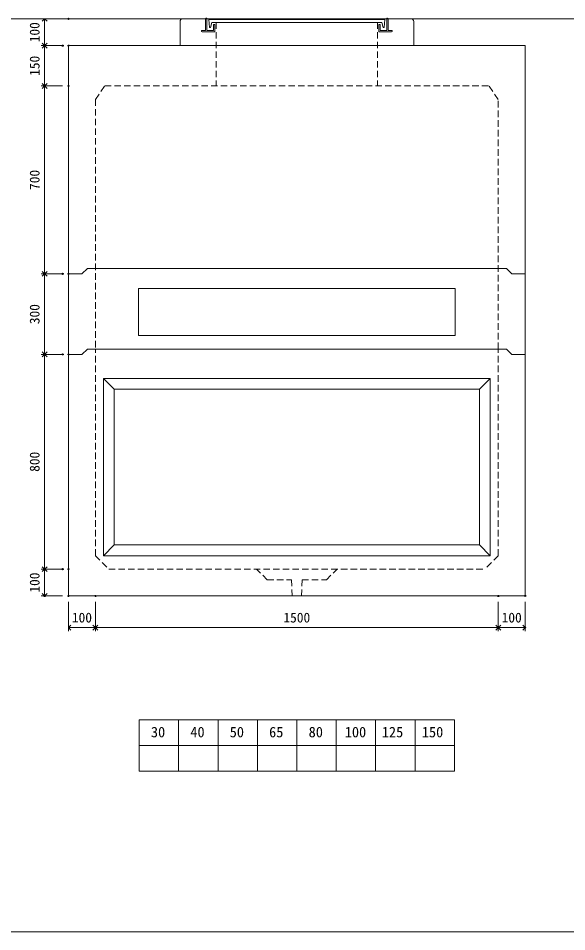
# Model space of a CAD drawing. Units: millimetres, scale not verified. Extents: x -6420 to 6420, y -3053 to 3053.
# Drawn here: x 2323 to 4365, y -2658 to 745 of the extents above; entities that cross this region are included whole.
import ezdxf
from ezdxf.enums import TextEntityAlignment as Align

# ---------------------------------------------------------------- set-up
doc = ezdxf.new("R2010")
doc.units = ezdxf.units.MM
doc.header["$LTSCALE"] = 20
doc.header["$PDMODE"] = 32
doc.header["$PDSIZE"] = 4
for name, pattern in [('DASHED1', [1.8, 1.2, -0.6]), ('USER2', [50.8, 31.75, -6.35, 6.35, -6.35]), ('USER5', [3.185, 0.01, -3.175])]:
    doc.linetypes.add(name, pattern=pattern)
doc.layers.add('0-1_Defpoints', color=7, linetype='Continuous')
for name, color, linetype, lineweight in [('0-2_waku', 7, 'Continuous', 18), ('0-3_gaikei', 7, 'Continuous', 18), ('0-4_kakure', 7, 'DASHED1', 5), ('0-5_sunpou', 7, 'Continuous', 5), ('0-8_uchigawa', 6, 'Continuous', 18), ('0-A_futa', 3, 'Continuous', 18), ('0-B_GL', 4, 'Continuous', 18), ('0-D_文字１', 7, 'Continuous', 18), ('1-2_uchigawa2', 6, 'USER2', 18)]:
    doc.layers.add(name, color=color, linetype=linetype, lineweight=lineweight)
doc.styles.add('ＭＳ ゴシック', font='')
doc.styles.get('ＭＳ ゴシック').set_extended_font_data('MS Gothic')

# ---------------------------------------------------------------- blocks, each defined once
blk = doc.blocks.new('A$C13530FD9')
at = {"layer": '0-3_gaikei'}
for p, q in [((0, 0), (0, 90)), ((10, 100), (95, 100)), ((775, 100), (860, 100)), ((870, 0), (870, 90))]:
    blk.add_line(p, q, dxfattribs=at)
for centre, radius, start, end in [((9.42, 90.58), 9.44, 86.47383, 183.52617), ((860.33, 90.33), 9.68, 358.04251, 91.95749), ((860, 90), 10, 0, 10)]:
    blk.add_arc(centre, radius, start, end, dxfattribs=at)
at = {"layer": '0-4_kakure', "linetype": 'USER5', "lineweight": 18}
for p, q in [((135, 0), (135, 86.5)), ((735, 0), (735, 86.5))]:
    blk.add_line(p, q, dxfattribs=at)
at = {"layer": '0-A_futa'}
for p, q in [((95, 100), (95, 57)), ((97, 102), (100, 102)), ((100, 102), (100, 57)), ((107.81, 97.5), (762.14, 97.5)), ((107.81, 97.5), (110.3, 67.5)), ((118.33, 86.5), (114.01, 67.5)), ((118.33, 86.5), (751.67, 86.5)), ((125, 77), (125, 57)), ((127, 79), (128, 79)), ((130, 77), (130, 52)), ((740, 77), (740, 52)), ((743, 79), (742, 79)), ((745, 77), (745, 57)), ((751.67, 86.5), (755.99, 67.5)), ((762.14, 97.5), (759.89, 67.5)), ((770, 102), (773, 102)), ((770, 102), (770, 57)), ((775, 100), (775, 57)), ((80, 55), (80, 54)), ((82, 57), (95, 57)), ((130, 52), (82, 52)), ((100, 57), (125, 57)), ((110.3, 67.5), (114.01, 67.5)), ((740, 52), (788, 52)), ((770, 57), (745, 57)), ((759.89, 67.5), (755.99, 67.5)), ((788, 57), (775, 57)), ((790, 55), (790, 54))]:
    blk.add_line(p, q, dxfattribs=at)
for centre, start, end in [((97, 100), 90, 180), ((127, 77), 90, 180), ((128, 77), 0, 90), ((742, 77), 90, 180), ((743, 77), 0, 90), ((773, 100), 0, 90), ((82, 55), 90, 180), ((82, 54), 180, 270), ((788, 55), 0, 90), ((788, 54), 270, 0)]:
    blk.add_arc(centre, 2, start, end, dxfattribs=at)
blk = doc.blocks.new('_Open90')
at = {"layer": '0-5_sunpou'}
blk.add_line((0, 0), (-1, 0), dxfattribs=at)
blk.add_lwpolyline([(-0.5, 0.5), (0, 0), (-0.5, -0.5)], dxfattribs=at)
blk = doc.blocks.new('D66')
at = {"layer": '0-1_Defpoints'}
for p in [(5093.24, 3327.42), (5004.21, 3227.42), (5093.24, 3227.42)]:
    blk.add_point(p, dxfattribs=at)
at = {"layer": '0-5_sunpou'}
for p, q in [((5071.24, 3327.42), (4991.21, 3327.42)), ((5004.21, 3309.42), (5004.21, 3245.42)), ((5071.24, 3227.42), (4991.21, 3227.42))]:
    blk.add_line(p, q, dxfattribs=at)
at = {"layer": '0-5_sunpou', "xscale": 18, "yscale": 18}
for p, rotation in [((5004.21, 3327.42), 90), ((5004.21, 3227.42), 270)]:
    blk.add_blockref('_Open90', p, dxfattribs=dict(at, rotation=rotation))
at = {"layer": '0-5_sunpou', "style": 'ＭＳ ゴシック'}
blk.add_text('100', height=36.66, rotation=90, dxfattribs=at).set_placement((4996.21, 3239.92), align=Align.BOTTOM_LEFT)
blk = doc.blocks.new('D67')
at = {"layer": '0-1_Defpoints'}
for p in [(5071.24, 3227.42), (5004.21, 3077.42), (5093.24, 3077.42)]:
    blk.add_point(p, dxfattribs=at)
at = {"layer": '0-5_sunpou'}
for p, q in [((5049.24, 3227.42), (4991.21, 3227.42)), ((5004.21, 3209.42), (5004.21, 3095.42)), ((5071.24, 3077.42), (4991.21, 3077.42))]:
    blk.add_line(p, q, dxfattribs=at)
at = {"layer": '0-5_sunpou', "xscale": 18, "yscale": 18}
for p, rotation in [((5004.21, 3227.42), 90), ((5004.21, 3077.42), 270)]:
    blk.add_blockref('_Open90', p, dxfattribs=dict(at, rotation=rotation))
at = {"layer": '0-5_sunpou', "style": 'ＭＳ ゴシック'}
blk.add_text('150', height=36.66, rotation=90, dxfattribs=at).set_placement((4996.21, 3114.92), align=Align.BOTTOM_LEFT)
blk = doc.blocks.new('D68')
at = {"layer": '0-1_Defpoints'}
for p in [(5093.24, 3077.42), (5004.21, 2377.42), (5093.24, 2377.42)]:
    blk.add_point(p, dxfattribs=at)
at = {"layer": '0-5_sunpou'}
for p, q in [((5071.24, 3077.42), (4991.21, 3077.42)), ((5004.21, 3059.42), (5004.21, 2395.42)), ((5071.24, 2377.42), (4991.21, 2377.42))]:
    blk.add_line(p, q, dxfattribs=at)
at = {"layer": '0-5_sunpou', "xscale": 18, "yscale": 18}
for p, rotation in [((5004.21, 3077.42), 90), ((5004.21, 2377.42), 270)]:
    blk.add_blockref('_Open90', p, dxfattribs=dict(at, rotation=rotation))
at = {"layer": '0-5_sunpou', "style": 'ＭＳ ゴシック'}
blk.add_text('700', height=36.66, rotation=90, dxfattribs=at).set_placement((4996.21, 2689.92), align=Align.BOTTOM_LEFT)
blk = doc.blocks.new('D74')
at = {"layer": '0-1_Defpoints'}
for p in [(5071.24, 2377.42), (5004.21, 2077.42), (5071.24, 2077.42)]:
    blk.add_point(p, dxfattribs=at)
at = {"layer": '0-5_sunpou'}
for p, q in [((5049.24, 2377.42), (4991.21, 2377.42)), ((5004.21, 2359.42), (5004.21, 2095.42)), ((5049.24, 2077.42), (4991.21, 2077.42))]:
    blk.add_line(p, q, dxfattribs=at)
at = {"layer": '0-5_sunpou', "xscale": 18, "yscale": 18}
for p, rotation in [((5004.21, 2377.42), 90), ((5004.21, 2077.42), 270)]:
    blk.add_blockref('_Open90', p, dxfattribs=dict(at, rotation=rotation))
at = {"layer": '0-5_sunpou', "style": 'ＭＳ ゴシック'}
blk.add_text('300', height=36.66, rotation=90, dxfattribs=at).set_placement((4996.21, 2189.92), align=Align.BOTTOM_LEFT)
blk = doc.blocks.new('D45')
at = {"layer": '0-1_Defpoints'}
for p in [(5093.24, 2077.42), (5004.21, 1277.42), (5093.24, 1277.42)]:
    blk.add_point(p, dxfattribs=at)
at = {"layer": '0-5_sunpou'}
for p, q in [((5071.24, 2077.42), (4991.21, 2077.42)), ((5004.21, 2059.42), (5004.21, 1295.42)), ((5071.24, 1277.42), (4991.21, 1277.42))]:
    blk.add_line(p, q, dxfattribs=at)
at = {"layer": '0-5_sunpou', "xscale": 18, "yscale": 18}
for p, rotation in [((5004.21, 2077.42), 90), ((5004.21, 1277.42), 270)]:
    blk.add_blockref('_Open90', p, dxfattribs=dict(at, rotation=rotation))
at = {"layer": '0-5_sunpou', "style": 'ＭＳ ゴシック'}
blk.add_text('800', height=36.66, rotation=90, dxfattribs=at).set_placement((4996.21, 1639.92), align=Align.BOTTOM_LEFT)
blk = doc.blocks.new('D46')
at = {"layer": '0-1_Defpoints'}
for p in [(5071.24, 1277.42), (5004.21, 1177.42), (5093.24, 1177.42)]:
    blk.add_point(p, dxfattribs=at)
at = {"layer": '0-5_sunpou'}
for p, q in [((5049.24, 1277.42), (4991.21, 1277.42)), ((5004.21, 1259.42), (5004.21, 1195.42)), ((5071.24, 1177.42), (4991.21, 1177.42))]:
    blk.add_line(p, q, dxfattribs=at)
at = {"layer": '0-5_sunpou', "xscale": 18, "yscale": 18}
for p, rotation in [((5004.21, 1277.42), 90), ((5004.21, 1177.42), 270)]:
    blk.add_blockref('_Open90', p, dxfattribs=dict(at, rotation=rotation))
at = {"layer": '0-5_sunpou', "style": 'ＭＳ ゴシック'}
blk.add_text('100', height=36.66, rotation=90, dxfattribs=at).set_placement((4996.21, 1189.92), align=Align.BOTTOM_LEFT)
blk = doc.blocks.new('D47')
at = {"layer": '0-1_Defpoints'}
for p in [(5093.24, 1177.42), (5193.24, 1177.42), (5193.24, 1059.71)]:
    blk.add_point(p, dxfattribs=at)
at = {"layer": '0-5_sunpou'}
for p, q in [((5093.24, 1155.42), (5093.24, 1046.71)), ((5193.24, 1155.42), (5193.24, 1046.71)), ((5111.24, 1059.71), (5175.24, 1059.71))]:
    blk.add_line(p, q, dxfattribs=at)
at = {"layer": '0-5_sunpou', "xscale": 18, "yscale": 18, "rotation": 180}
blk.add_blockref('_Open90', (5093.24, 1059.71), dxfattribs=at)
at = {"layer": '0-5_sunpou', "xscale": 18, "yscale": 18}
blk.add_blockref('_Open90', (5193.24, 1059.71), dxfattribs=at)
at = {"layer": '0-5_sunpou', "style": 'ＭＳ ゴシック'}
blk.add_text('100', height=36.66, dxfattribs=at).set_placement((5105.74, 1067.71), align=Align.BOTTOM_LEFT)
blk = doc.blocks.new('D48')
at = {"layer": '0-1_Defpoints'}
for p in [(5193.24, 1177.42), (6693.24, 1177.42), (6693.24, 1059.71)]:
    blk.add_point(p, dxfattribs=at)
at = {"layer": '0-5_sunpou'}
for p, q in [((5193.24, 1155.42), (5193.24, 1046.71)), ((6693.24, 1155.42), (6693.24, 1046.71)), ((5211.24, 1059.71), (6675.24, 1059.71))]:
    blk.add_line(p, q, dxfattribs=at)
at = {"layer": '0-5_sunpou', "xscale": 18, "yscale": 18, "rotation": 180}
blk.add_blockref('_Open90', (5193.24, 1059.71), dxfattribs=at)
at = {"layer": '0-5_sunpou', "xscale": 18, "yscale": 18}
blk.add_blockref('_Open90', (6693.24, 1059.71), dxfattribs=at)
at = {"layer": '0-5_sunpou', "style": 'ＭＳ ゴシック'}
blk.add_text('1500', height=36.66, dxfattribs=at).set_placement((5893.24, 1067.71), align=Align.BOTTOM_LEFT)
blk = doc.blocks.new('D49')
at = {"layer": '0-1_Defpoints'}
for p in [(6693.24, 1177.42), (6793.24, 1177.42), (6793.24, 1059.71)]:
    blk.add_point(p, dxfattribs=at)
at = {"layer": '0-5_sunpou'}
for p, q in [((6693.24, 1155.42), (6693.24, 1046.71)), ((6793.24, 1155.42), (6793.24, 1046.71)), ((6711.24, 1059.71), (6775.24, 1059.71))]:
    blk.add_line(p, q, dxfattribs=at)
at = {"layer": '0-5_sunpou', "xscale": 18, "yscale": 18, "rotation": 180}
blk.add_blockref('_Open90', (6693.24, 1059.71), dxfattribs=at)
at = {"layer": '0-5_sunpou', "xscale": 18, "yscale": 18}
blk.add_blockref('_Open90', (6793.24, 1059.71), dxfattribs=at)
at = {"layer": '0-5_sunpou', "style": 'ＭＳ ゴシック'}
blk.add_text('100', height=36.66, dxfattribs=at).set_placement((6705.74, 1067.71), align=Align.BOTTOM_LEFT)

msp = doc.modelspace()

# ---------------------------------------------------------------- linework, layer by layer
at = {"layer": '0-2_waku'}
for p, q in [((2773.17, -1868.4), (2773.17, -2060.4)), ((2773.17, -1868.4), (2773.17, -2060.4)), ((2773.17, -1868.4), (2773.17, -2060.4)), ((2773.17, -1868.4), (2773.17, -2060.4)), ((2773.17, -1868.4), (3946.5, -1868.4)), ((2919.84, -1868.4), (2919.84, -2060.4)), ((3066.5, -1868.4), (3066.5, -2060.4)), ((3066.5, -1868.4), (3066.5, -2060.4)), ((3213.17, -1868.4), (3213.17, -2060.4)), ((3359.84, -1868.4), (3359.84, -2060.4)), ((3506.5, -1868.4), (3506.5, -2060.4)), ((3653.17, -1868.4), (3653.17, -2060.4)), ((3799.84, -1868.4), (3799.84, -2060.4)), ((3946.5, -1868.4), (3946.5, -2060.4)), ((2773.17, -1964.4), (3946.5, -1964.4)), ((2773.17, -2060.4), (3946.5, -2060.4)), ((-1740.16, -2657.99), (6419.84, -2657.99))]:
    msp.add_line(p, q, dxfattribs=at)
at = {"layer": '0-3_gaikei'}
for p, q in [((2509.84, 642.6), (4209.84, 642.6)), ((2509.84, 642.6), (2509.84, -507.4)), ((4209.84, 642.6), (4209.84, -507.4)), ((2579.84, -187.4), (2559.84, -207.4)), ((2579.84, -187.4), (4139.84, -187.4)), ((4139.84, -187.4), (4159.84, -207.4)), ((2509.84, -207.4), (2559.84, -207.4)), ((2509.84, -207.4), (2559.84, -207.4)), ((4159.84, -207.4), (4209.84, -207.4)), ((2509.84, -507.4), (2559.84, -507.4)), ((2509.84, -507.4), (2559.84, -507.4)), ((2509.84, -507.4), (2559.84, -507.4)), ((2509.84, -507.4), (2559.84, -507.4)), ((2509.84, -507.4), (2559.84, -507.4)), ((2509.84, -507.4), (2559.84, -507.4)), ((2509.84, -507.4), (2559.84, -507.4)), ((2509.84, -507.4), (2559.84, -507.4)), ((2509.84, -507.4), (2509.84, -1407.4)), ((2509.84, -507.4), (2559.84, -507.4)), ((2509.84, -507.4), (2559.84, -507.4)), ((2509.84, -507.4), (2559.84, -507.4)), ((2509.84, -507.4), (2559.84, -507.4)), ((2509.84, -507.4), (2559.84, -507.4)), ((2509.84, -507.4), (2559.84, -507.4)), ((2509.84, -507.4), (2559.84, -507.4)), ((2509.84, -507.4), (2559.84, -507.4)), ((2509.84, -507.4), (2559.84, -507.4)), ((2509.84, -507.4), (2559.84, -507.4)), ((2509.84, -507.4), (2559.84, -507.4)), ((2509.84, -507.4), (2559.84, -507.4)), ((2509.84, -507.4), (2559.84, -507.4)), ((2579.84, -487.4), (2559.84, -507.4)), ((2579.84, -487.4), (2559.84, -507.4)), ((2579.84, -487.4), (2559.84, -507.4)), ((2579.84, -487.4), (2559.84, -507.4)), ((2579.84, -487.4), (2559.84, -507.4)), ((2579.84, -487.4), (2559.84, -507.4)), ((2579.84, -487.4), (2559.84, -507.4)), ((2579.84, -487.4), (2559.84, -507.4)), ((2579.84, -487.4), (2559.84, -507.4)), ((2579.84, -487.4), (2559.84, -507.4)), ((2579.84, -487.4), (2559.84, -507.4)), ((2579.84, -487.4), (2559.84, -507.4)), ((2579.84, -487.4), (2559.84, -507.4)), ((2579.84, -487.4), (2559.84, -507.4)), ((2579.84, -487.4), (2559.84, -507.4)), ((2579.84, -487.4), (2559.84, -507.4)), ((2579.84, -487.4), (2559.84, -507.4)), ((2579.84, -487.4), (2559.84, -507.4)), ((2579.84, -487.4), (2559.84, -507.4)), ((2579.84, -487.4), (2559.84, -507.4)), ((2579.84, -487.4), (2559.84, -507.4)), ((2579.84, -487.4), (4139.84, -487.4)), ((2579.84, -487.4), (4139.84, -487.4)), ((2579.84, -487.4), (4139.84, -487.4)), ((2579.84, -487.4), (4139.84, -487.4)), ((2579.84, -487.4), (4139.84, -487.4)), ((2579.84, -487.4), (4139.84, -487.4)), ((2579.84, -487.4), (4139.84, -487.4)), ((2579.84, -487.4), (4139.84, -487.4)), ((2579.84, -487.4), (4139.84, -487.4)), ((2579.84, -487.4), (4139.84, -487.4)), ((2579.84, -487.4), (4139.84, -487.4)), ((2579.84, -487.4), (4139.84, -487.4)), ((2579.84, -487.4), (4139.84, -487.4)), ((2579.84, -487.4), (4139.84, -487.4)), ((2579.84, -487.4), (4139.84, -487.4)), ((2579.84, -487.4), (4139.84, -487.4)), ((2579.84, -487.4), (4139.84, -487.4)), ((2579.84, -487.4), (4139.84, -487.4)), ((2579.84, -487.4), (4139.84, -487.4)), ((2579.84, -487.4), (4139.84, -487.4)), ((2579.84, -487.4), (4139.84, -487.4)), ((4139.84, -487.4), (4159.84, -507.4)), ((4139.84, -487.4), (4159.84, -507.4)), ((4139.84, -487.4), (4159.84, -507.4)), ((4139.84, -487.4), (4159.84, -507.4)), ((4139.84, -487.4), (4159.84, -507.4)), ((4139.84, -487.4), (4159.84, -507.4)), ((4139.84, -487.4), (4159.84, -507.4)), ((4139.84, -487.4), (4159.84, -507.4)), ((4139.84, -487.4), (4159.84, -507.4)), ((4139.84, -487.4), (4159.84, -507.4)), ((4139.84, -487.4), (4159.84, -507.4)), ((4139.84, -487.4), (4159.84, -507.4)), ((4139.84, -487.4), (4159.84, -507.4)), ((4139.84, -487.4), (4159.84, -507.4)), ((4139.84, -487.4), (4159.84, -507.4)), ((4139.84, -487.4), (4159.84, -507.4)), ((4139.84, -487.4), (4159.84, -507.4)), ((4139.84, -487.4), (4159.84, -507.4)), ((4139.84, -487.4), (4159.84, -507.4)), ((4139.84, -487.4), (4159.84, -507.4)), ((4139.84, -487.4), (4159.84, -507.4)), ((4159.84, -507.4), (4209.84, -507.4)), ((4159.84, -507.4), (4209.84, -507.4)), ((4159.84, -507.4), (4209.84, -507.4)), ((4159.84, -507.4), (4209.84, -507.4)), ((4159.84, -507.4), (4209.84, -507.4)), ((4159.84, -507.4), (4209.84, -507.4)), ((4159.84, -507.4), (4209.84, -507.4)), ((4159.84, -507.4), (4209.84, -507.4)), ((4159.84, -507.4), (4209.84, -507.4)), ((4159.84, -507.4), (4209.84, -507.4)), ((4159.84, -507.4), (4209.84, -507.4)), ((4159.84, -507.4), (4209.84, -507.4)), ((4159.84, -507.4), (4209.84, -507.4)), ((4159.84, -507.4), (4209.84, -507.4)), ((4159.84, -507.4), (4209.84, -507.4)), ((4159.84, -507.4), (4209.84, -507.4)), ((4159.84, -507.4), (4209.84, -507.4)), ((4159.84, -507.4), (4209.84, -507.4)), ((4159.84, -507.4), (4209.84, -507.4)), ((4159.84, -507.4), (4209.84, -507.4)), ((4159.84, -507.4), (4209.84, -507.4)), ((4209.84, -1407.4), (4209.84, -507.4)), ((2509.84, -1407.4), (4209.84, -1407.4))]:
    msp.add_line(p, q, dxfattribs=at)
at = {"layer": '0-4_kakure'}
for p, q in [((3059.84, 729.1), (3059.84, 492.6)), ((3659.84, 729.1), (3659.84, 492.6)), ((2609.84, 442.6), (2644.84, 492.6)), ((2644.84, 492.6), (4074.84, 492.6)), ((4109.84, 442.6), (4074.84, 492.6)), ((2609.84, 442.6), (2609.84, -487.4)), ((4109.84, -487.4), (4109.84, 442.6)), ((2609.84, -1257.4), (2609.84, -487.4)), ((4109.84, -1257.4), (4109.84, -487.4)), ((2609.84, -1257.4), (2659.84, -1307.4)), ((4109.84, -1257.4), (4059.84, -1307.4)), ((2659.84, -1307.4), (4059.84, -1307.4)), ((3249.84, -1347.4), (3209.84, -1307.4)), ((3249.84, -1347.4), (3339.84, -1347.4)), ((3339.84, -1347.4), (3342.34, -1407.4)), ((3379.84, -1347.4), (3377.34, -1407.4))]:
    msp.add_line(p, q, dxfattribs=at)
msp.add_lwpolyline([(3379.84, -1347.4), (3469.84, -1347.4), (3509.84, -1307.4)], dxfattribs=at)
at = {"layer": '0-8_uchigawa'}
for p, q in [((2639.84, -597.4), (3359.84, -597.4)), ((2639.84, -597.4), (2639.84, -1257.4)), ((2679.84, -637.4), (2639.84, -597.4)), ((4079.84, -597.4), (3359.84, -597.4)), ((4039.84, -637.4), (4079.84, -597.4)), ((4079.84, -597.4), (4079.84, -1257.4)), ((4079.84, -597.4), (4079.84, -1257.4)), ((2679.84, -637.4), (2679.84, -1217.4)), ((2679.84, -637.4), (3359.84, -637.4)), ((2679.84, -637.4), (3359.84, -637.4)), ((4039.84, -637.4), (3359.84, -637.4)), ((4039.84, -637.4), (4039.84, -1217.4)), ((2679.84, -1217.4), (2639.84, -1257.4)), ((2679.84, -1217.4), (3359.84, -1217.4)), ((2639.84, -1257.4), (3359.84, -1257.4)), ((3360.53, -1258.09), (4079.84, -1257.4))]:
    msp.add_line(p, q, dxfattribs=at)
msp.add_lwpolyline([(3359.84, -1217.4), (4039.84, -1217.4), (4079.84, -1257.4)], dxfattribs=at)
at = {"layer": '0-B_GL'}
msp.add_line((-1740.16, 742.6), (6419.84, 742.6), dxfattribs=at)
at = {"layer": '1-2_uchigawa2'}
for p, q in [((2769.84, -262.4), (3359.84, -262.4)), ((2769.84, -262.4), (2769.84, -437.4)), ((3949.84, -262.4), (3359.84, -262.4)), ((3949.84, -262.4), (3949.84, -437.4)), ((2769.84, -437.4), (3360.37, -437.4)), ((3949.84, -437.4), (3359.3, -437.4))]:
    msp.add_line(p, q, dxfattribs=at)

# ---------------------------------------------------------------- block references
at = {"layer": '0-4_kakure'}
msp.add_blockref('A$C13530FD9', (2924.84, 642.6), dxfattribs=at)
at = {"layer": '0-5_sunpou'}
for name in ['D66', 'D67', 'D68', 'D74', 'D45', 'D46', 'D47', 'D48', 'D49']:
    msp.add_blockref(name, (-2583.4, -2584.82), dxfattribs=at)

# ---------------------------------------------------------------- texts
at = {"layer": '0-D_文字１', "style": 'ＭＳ ゴシック'}
for s, p in [('30', (2816.57, -1945.49)), ('40', (2963.24, -1945.49)), ('50', (3109.9, -1945.49)), ('65', (3256.57, -1945.49)), ('80', (3403.78, -1945.49)), ('100', (3538.28, -1945.49)), ('125', (3676.13, -1945.49)), ('150', (3825.15, -1945.49))]:
    msp.add_text(s, height=39.1, dxfattribs=at).set_placement(p, align=Align.BOTTOM_LEFT)

doc.saveas('drawing.dxf')
